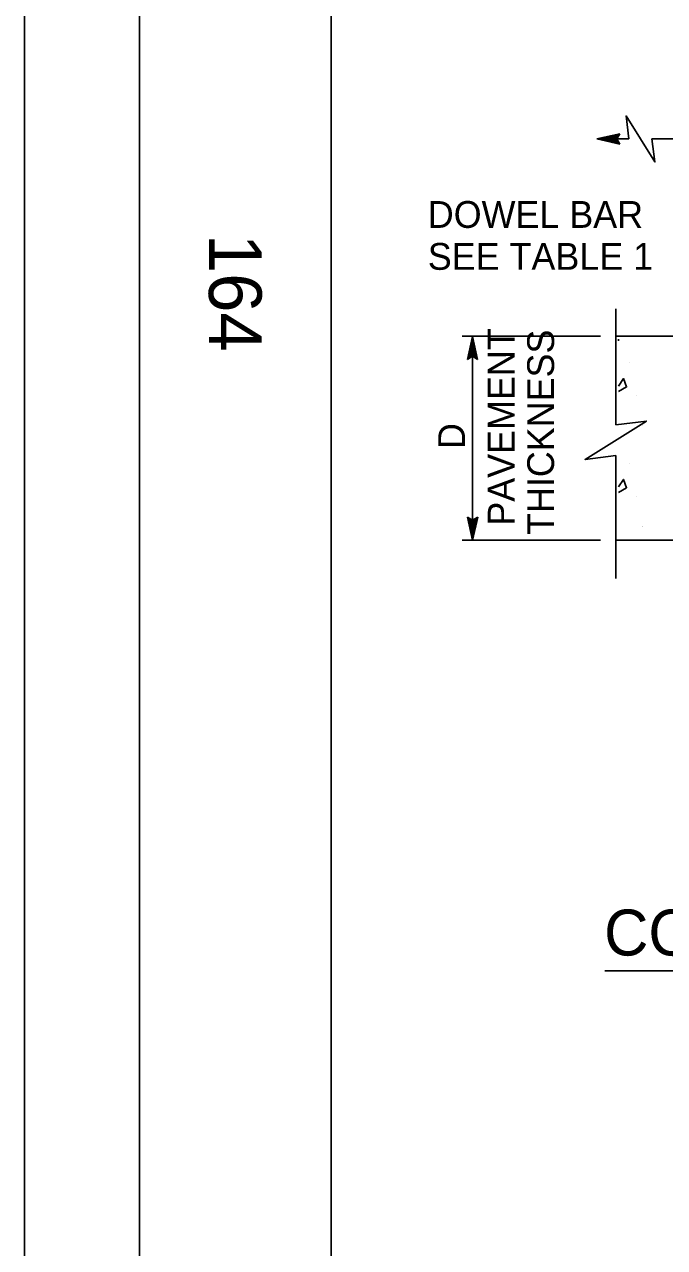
# Model space of a CAD drawing. Extents: x -893 to 867, y -474 to 712.
# Drawn here: x -893.5 to -726.4, y -127.4 to 191.7 of the extents above; entities that cross this region are included whole.
import ezdxf

# ---------------------------------------------------------------- set-up
doc = ezdxf.new("R2010")
doc.units = 0
for name, color, linetype in [('10 Sheet Format', 7, 'Continuous'), ('56 Stage 3 Anno', 7, 'Continuous'), ('57 Undefined', 7, 'Continuous'), ('58 Soundwalls', 7, 'Continuous'), ('60 Nongeo Data', 7, 'Continuous')]:
    doc.layers.add(name, color=color, linetype=linetype)

msp = doc.modelspace()

# ---------------------------------------------------------------- linework, layer by layer
at = {"layer": '10 Sheet Format'}
for p, q in [((-863.46, 668.96), (-863.46, -431.04)), ((-813.45, 643.96), (-813.45, -406.04))]:
    msp.add_line(p, q, dxfattribs=at)
for points in [[(-893.46, -474.04), (866.54, -474.04), (866.54, 711.96), (-893.46, 711.96)], [(-863.46, -431.04), (836.54, -431.04), (836.54, 668.96), (-863.46, 668.96)]]:
    msp.add_lwpolyline(points, close=True, dxfattribs=at)
at = {"layer": '56 Stage 3 Anno'}
for p, q in [((-744.06, 161.85), (-738.06, 163.18)), ((-742.67, 161.85), (-738.29, 162.82)), ((-738.06, 163.18), (-738.86, 161.85)), ((-738.06, 163.18), (-738.06, 163.18)), ((-738.06, 160.51), (-744.06, 161.85)), ((-744.06, 161.85), (-744.06, 161.85)), ((-735.71, 161.85), (-743.96, 161.85)), ((-738.27, 160.86), (-742.68, 161.85)), ((-741.29, 161.84), (-738.47, 162.47)), ((-738.51, 161.22), (-741.29, 161.84)), ((-739.91, 161.84), (-738.7, 162.11)), ((-738.68, 161.57), (-739.91, 161.84)), ((-738.86, 161.85), (-738.06, 160.51)), ((-738.06, 160.51), (-738.06, 160.51)), ((-601.34, 161.85), (-729.71, 161.85)), ((-779.22, 110.37), (-773.34, 110.37)), ((-777.87, 104.32), (-776.53, 110.32)), ((-777.52, 104.54), (-776.53, 108.94)), ((-776.53, 57.15), (-776.53, 110.37)), ((-776.53, 110.32), (-776.53, 110.32)), ((-776.53, 110.32), (-775.2, 104.32)), ((-776.53, 108.93), (-775.56, 104.56)), ((-773.34, 110.37), (-743.11, 110.37)), ((-777.16, 104.77), (-776.54, 107.56)), ((-776.81, 104.95), (-776.54, 106.18)), ((-776.54, 107.56), (-775.91, 104.73)), ((-776.54, 106.18), (-776.27, 104.97)), ((-776.53, 105.12), (-777.87, 104.32)), ((-777.87, 104.32), (-777.87, 104.32)), ((-775.2, 104.32), (-776.53, 105.12)), ((-775.2, 104.32), (-775.2, 104.32)), ((-776.53, 57.15), (-777.86, 63.15)), ((-777.86, 63.15), (-777.86, 63.15)), ((-777.86, 63.15), (-776.53, 62.35)), ((-776.54, 58.54), (-777.5, 62.91)), ((-776.53, 59.91), (-777.16, 62.73)), ((-776.53, 61.29), (-776.8, 62.5)), ((-776.53, 62.35), (-775.19, 63.15)), ((-775.19, 63.15), (-776.53, 57.15)), ((-775.55, 62.93), (-776.53, 58.53)), ((-775.91, 62.7), (-776.53, 59.91)), ((-776.26, 62.52), (-776.53, 61.29)), ((-775.19, 63.15), (-775.19, 63.15)), ((-779.22, 57.15), (-750.08, 57.15)), ((-776.53, 57.15), (-776.53, 57.15)), ((-750.08, 57.15), (-743.11, 57.15))]:
    msp.add_line(p, q, dxfattribs=at)
msp.add_lwpolyline([(-735.71, 161.85), (-736.46, 167.85), (-728.96, 155.85), (-729.71, 161.85)], dxfattribs=at)
at = {"layer": '57 Undefined'}
msp.add_line((-742, -55.25), (-455.12, -55.25), dxfattribs=at)
at = {"layer": '58 Soundwalls'}
msp.add_line((-738.44, 109.19), (-738.44, 109.57), dxfattribs=at)
for points in [[(-738.44, 97.36), (-737.11, 99.31), (-736.32, 97.13), (-738.44, 95.9)], [(-738.44, 71.06), (-737.11, 73), (-736.32, 70.83), (-738.44, 69.6)]]:
    msp.add_lwpolyline(points, dxfattribs=at)
at = {"layer": '60 Nongeo Data'}
for p, q in [((-739.17, 117.52), (-739.17, 96.65)), ((-739.17, 110.37), (-605.28, 110.37)), ((-739.17, 87.22), (-739.17, 98.22)), ((-739.17, 68.22), (-739.17, 79.22)), ((-739.17, 68.22), (-739.17, 47.15)), ((-739.17, 57.15), (-601.34, 57.15))]:
    msp.add_line(p, q, dxfattribs=at)
msp.add_lwpolyline([(-739.17, 87.22), (-731.17, 88.22), (-747.17, 78.22), (-739.17, 79.22)], dxfattribs=at)

# ---------------------------------------------------------------- texts
at = {"layer": '10 Sheet Format'}
msp.add_text('164', height=13.779, rotation=270, dxfattribs=at).set_placement((-845.33, 137.06))
at = {"layer": '57 Undefined'}
for s, height, p in [('DOWEL BAR', 7, (-788.21, 138.63)), ('SEE TABLE 1', 7, (-788.21, 127.69)), ('CONSTRUCTION JOINT DETAIL', 12, (-742.21, -51.23))]:
    msp.add_text(s, height=height, dxfattribs=at).set_placement(p)
for s, p in [('PAVEMENT', (-765.56, 60.93)), ('THICKNESS', (-755.26, 58.51)), ('D', (-778.5, 80.93))]:
    msp.add_text(s, height=7, rotation=90, dxfattribs=at).set_placement(p)
at = {"layer": '58 Soundwalls'}
for p in [(-735.67, 103.42), (-734.01, 94.85), (-732.36, 86.92), (-735.67, 77.11), (-734.01, 68.55), (-732.36, 60.62)]:
    msp.add_text('.', height=0.8, dxfattribs=at).set_placement(p)

doc.saveas('drawing.dxf')
